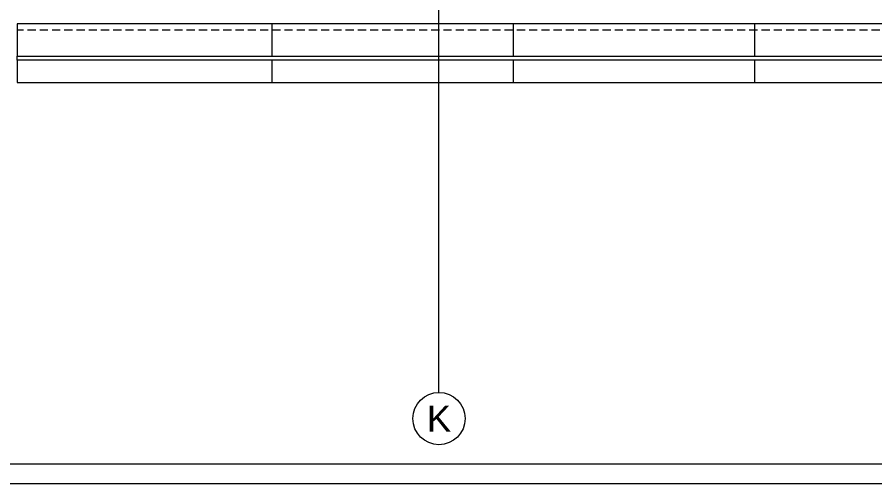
# Model space of a CAD drawing. Extents: x -2012 to 34975, y -1043 to 8321.
# Drawn here: x 31608 to 32265, y 0 to 357 of the extents above; entities that cross this region are included whole.
import ezdxf
from ezdxf.enums import TextEntityAlignment as Align

# ---------------------------------------------------------------- set-up
doc = ezdxf.new("R2010")
doc.units = 0
doc.header["$LTSCALE"] = 25
doc.linetypes.add('HIDDEN', pattern=[0.375, 0.25, -0.125])
doc.layers.get('0').update_dxf_attribs({"color": 9, "lineweight": 9})
for name, color, linetype, lineweight in [('06A', 9, 'Continuous', 9), ('06D', 9, 'Continuous', 9), ('15', 9, 'Continuous', 9), ('24', 9, 'Continuous', 9), ('40A', 9, 'Continuous', 9)]:
    doc.layers.add(name, color=color, linetype=linetype, lineweight=lineweight)
doc.styles.add('Arial', font='arial.ttf', dxfattribs={"height": 2.5})

# ---------------------------------------------------------------- blocks, each defined once
blk = doc.blocks.new('0_aks')
at = {"linetype": 'Continuous'}
blk.add_circle((0, 0), 2, dxfattribs=at)
at = {"style": 'Arial'}
blk.add_attdef('AKS', text='', height=2, dxfattribs=at).set_placement((0, 0), align=Align.MIDDLE_CENTER)
blk = doc.blocks.new('p-aks_vw')
at = {"layer": '24', "ltscale": 2}
blk.add_lwpolyline([(3620, 40), (3620, -257.5)], dxfattribs=at)
at = {"layer": '24', "xscale": 10, "yscale": 10, "zscale": 10}
blk.add_blockref('0_aks', (3620.29, -277.5), dxfattribs=at).add_auto_attribs({'AKS': 'K'})

msp = doc.modelspace()

# ---------------------------------------------------------------- linework, layer by layer
at = {"layer": '06A'}
for points in [[(33870.84, 4027.5), (32350.84, 4027.5), (32350.84, 3922.5), (32367.84, 3922.5), (32367.84, 4010.5), (33875.84, 4010.5), (33875.84, 224.5), (32367.84, 224.5), (32367.84, 324.5), (31607.84, 324.5), (31607.84, 307.5), (32350.84, 307.5), (32350.84, 207.5), (33870.84, 207.5)], [(33842.84, 252.5), (32395.84, 252.5), (32395.84, 352.5), (31607.84, 352.5), (31607.84, 327.5), (32370.84, 327.5), (32370.84, 227.5), (33872.84, 227.5), (33872.84, 4007.5), (32370.84, 4007.5), (32370.84, 3922.5), (32395.84, 3922.5), (32395.84, 3982.5), (33842.84, 3982.5)], [(31803.3, 327.5), (31803.3, 352.5)], [(31988.3, 327.5), (31988.3, 352.5)], [(32173.3, 327.5), (32173.3, 352.5)], [(31803.3, 307.5), (31803.3, 324.5)], [(31988.3, 307.5), (31988.3, 324.5)], [(32173.3, 307.5), (32173.3, 324.5)]]:
    msp.add_lwpolyline(points, dxfattribs=at)
at = {"layer": '06D', "linetype": 'HIDDEN'}
for points in [[(33842.84, 3987.5), (33847.84, 3987.5), (33847.84, 247.5), (32390.84, 247.5), (32390.84, 347.5), (31607.84, 347.5)], [(31607.84, 327.5), (32370.84, 327.5), (32370.84, 227.5), (33842.84, 227.5)]]:
    msp.add_lwpolyline(points, dxfattribs=at)
at = {"layer": '15'}
msp.add_lwpolyline([(32367.84, 3922.5), (32367.84, 4010.5), (33875.84, 4010.5), (33875.84, 224.5), (32367.84, 224.5), (32367.84, 324.49), (31607.84, 324.5), (31607.84, 327.5), (32370.84, 327.5), (32370.84, 227.5), (33872.84, 227.5), (33872.84, 4007.5), (32370.84, 4007.5), (32370.84, 3922.5)], close=True, dxfattribs=at)
at = {"layer": '40A'}
for points in [[(34975, 0), (27980, 0), (27980, 4205), (34975, 4205)], [(28060, 4190), (34435.06, 4190), (34435.06, 15), (28060, 15)]]:
    msp.add_lwpolyline(points, close=True, dxfattribs=at)

# ---------------------------------------------------------------- block references
at = {"layer": '24'}
msp.add_blockref('p-aks_vw', (28310.84, 327.5), dxfattribs=at)

doc.saveas('drawing.dxf')
